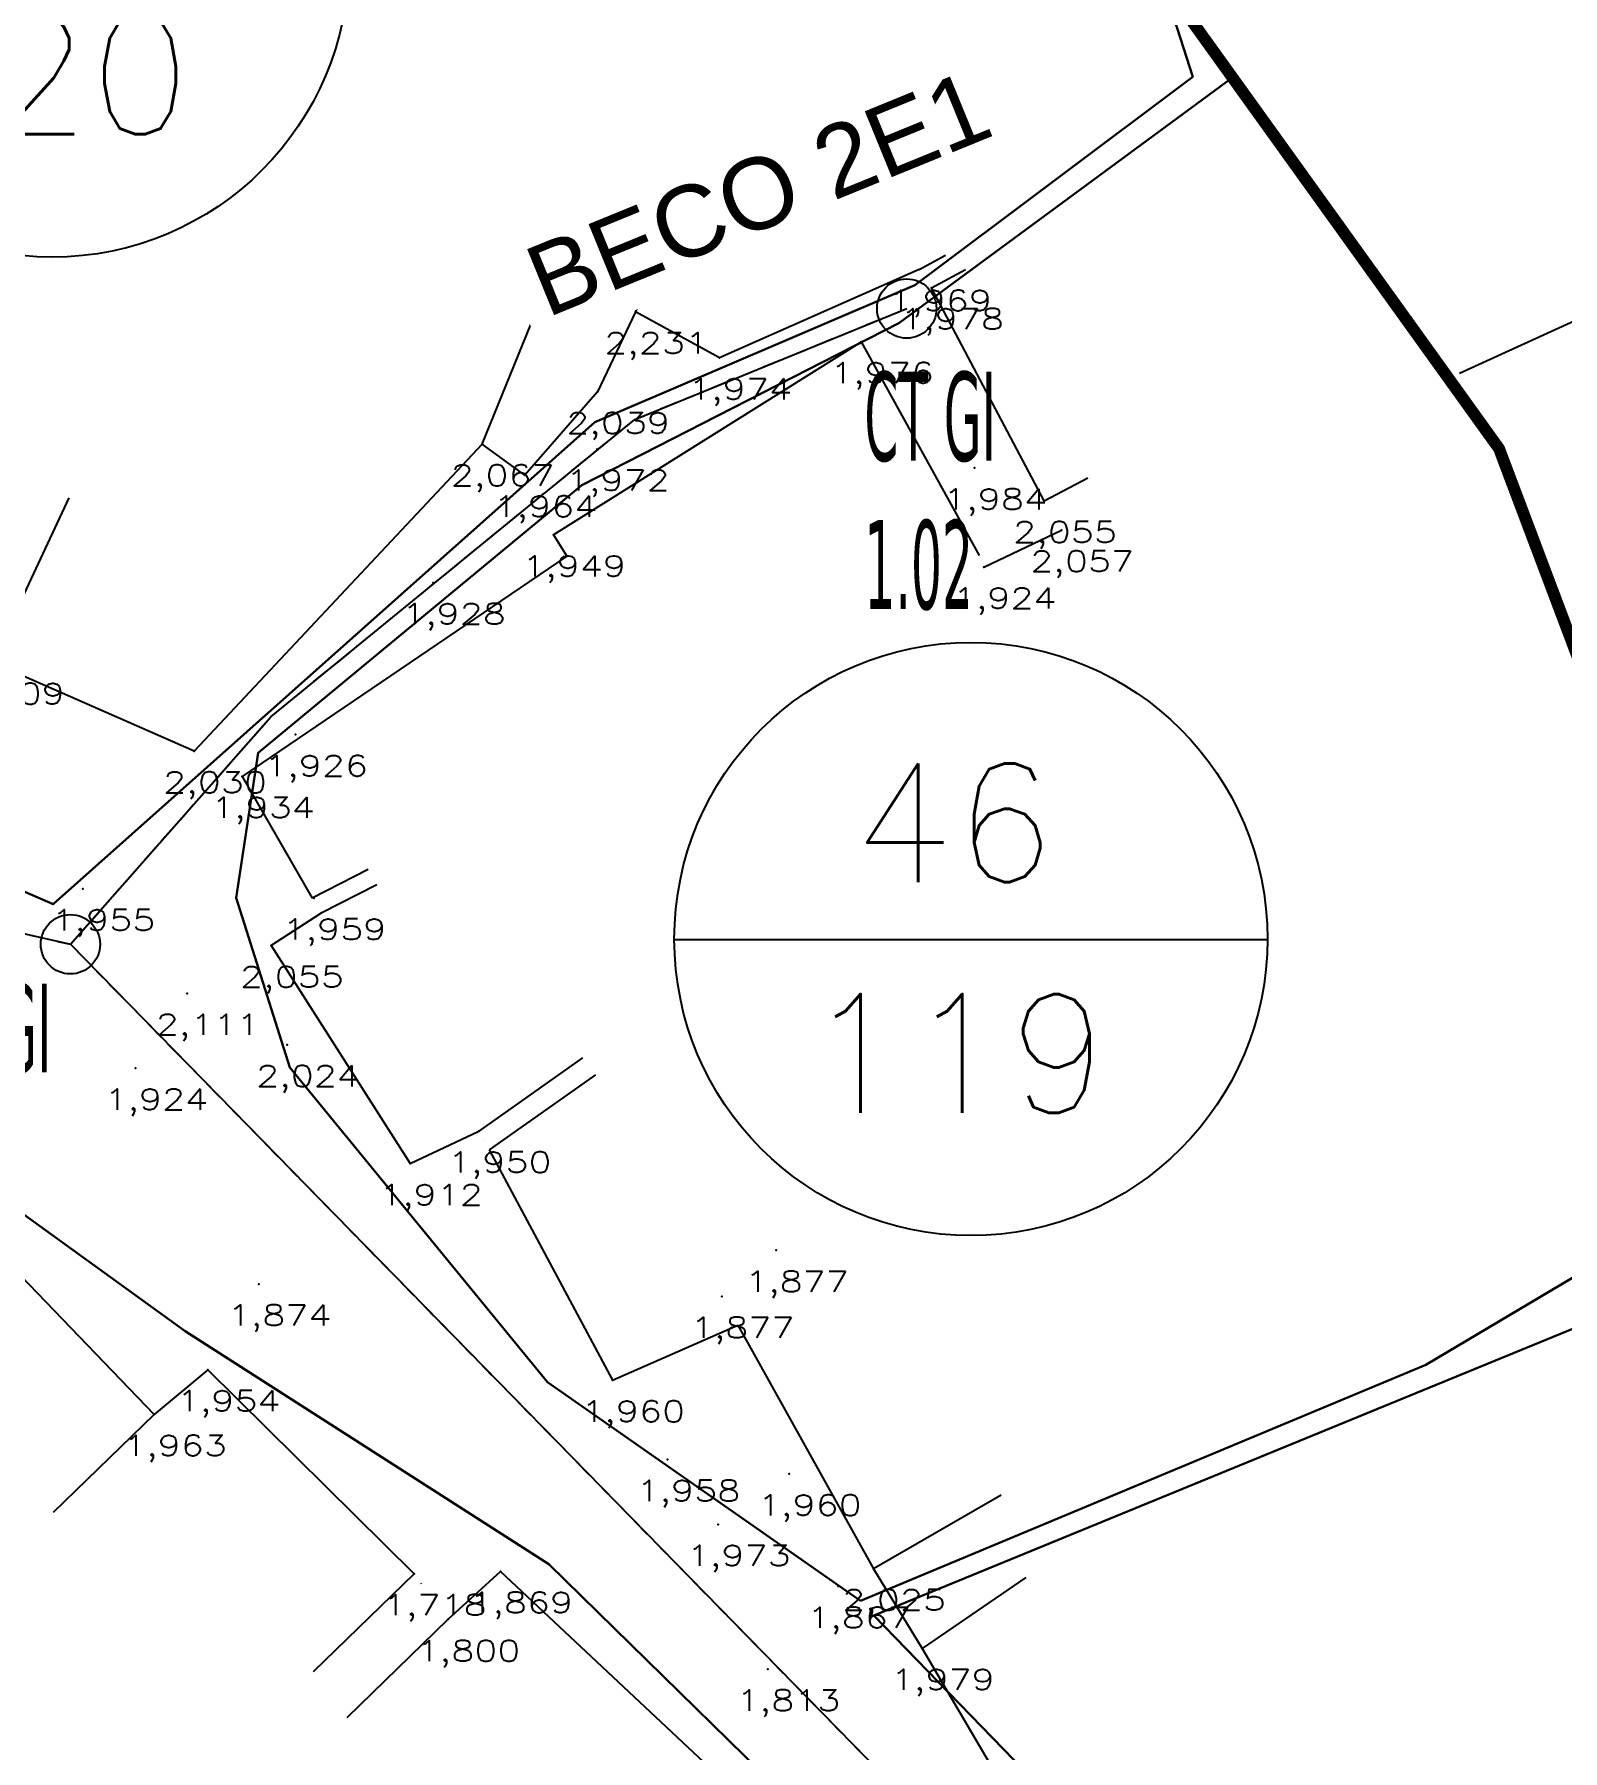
# Model space of a CAD drawing. Extents: x -160 to 364724, y -100 to 7353297.
# Drawn here: x 359298.74 to 359324.5, y 7352718.48 to 7352747.41 of the extents above; entities that cross this region are included whole.
import ezdxf
from ezdxf.enums import TextEntityAlignment as Align

# ---------------------------------------------------------------- set-up
doc = ezdxf.new("R2010")
doc.units = 0
doc.header["$LTSCALE"] = 5
for name, pattern in [('CENTER2', [1.125, 0.75, -0.125, 0.125, -0.125]), ('CONTINUO', [0]), ('DASHDOT2', [12.7, 6.35, -3.175, 0, -3.175]), ('HIDDEN2', [0.1875, 0.125, -0.0625])]:
    doc.linetypes.add(name, pattern=pattern)
for name, color, linetype in [('0-quadras', 6, 'Continuous'), ('COTAS', 1, 'Continuous'), ('LIN - REDE EXISTENTE SECUNDÁRIA', 2, 'Continuous'), ('LT-COTAS', 7, 'CONTINUO'), ('ortofoto', 7, 'Continuous'), ('P_Eixo', 1, 'CENTER2'), ('TEXTO', 7, 'Continuous'), ('ZZ-Carimbo Texto', 7, 'Continuous')]:
    doc.layers.add(name, color=color, linetype=linetype)
doc.layers.add('LT-ALINHAMENTO-PREDIAL', color=4, linetype='DASHDOT2', lineweight=25)
doc.styles.add('1_0250 R200', font='verdana.ttf', dxfattribs={"width": 0.4, "height": 0.4})
doc.styles.add('CARIMBO', font='arial.ttf', dxfattribs={"height": 2})
doc.styles.add('SABESP', font='ROMANS.shx', dxfattribs={"height": 2})
doc.styles.add('simplex', font='simplex.shx', dxfattribs={"width": 0.8})
doc.styles.get("Standard").update_dxf_attribs({"font": 'arial.ttf'})
picture_1 = doc.add_image_def('image1.tif', size_in_pixel=(14710, 13573))

# ---------------------------------------------------------------- blocks, each defined once
blk = doc.blocks.new('SIMB_PONTO')
at = {"color": 0}
blk.add_point((0, 0), dxfattribs=at)
for tag in ['COTA', 'PONTO', 'DESC']:
    blk.add_attdef(tag, (0, 0), '', height=1)

msp = doc.modelspace()

# ---------------------------------------------------------------- linework, layer by layer
at = {"layer": '0-quadras', "color": 6, "linetype": 'ByBlock', "const_width": 0.2, "flags": 128}
msp.add_lwpolyline([(359327.908, 7352728.973), (359326.182, 7352733.12), (359323.429, 7352740.423), (359318.068, 7352747.885), (359313.858, 7352759.777), (359312.54, 7352763.876), (359315.725, 7352766.008), (359308.877, 7352778.057), (359305.802, 7352783.327), (359308.475, 7352785.156), (359304.847, 7352792.857), (359303.676, 7352793.223), (359301.589, 7352799.261), (359306.092, 7352800.981), (359299.01, 7352819.415), (359307.422, 7352817.809), (359309.783, 7352815.403), (359316.16, 7352804.75), (359336.19, 7352765.63), (359350.038, 7352739.359)], dxfattribs=at)
at = {"layer": '0-quadras', "color": 5, "lineweight": 30, "ltscale": 0.3}
msp.add_lwpolyline([(359337.549, 7352677.3), (359313.783, 7352692.571), (359297.334, 7352701.338), (359288.822, 7352703.319), (359283.885, 7352703.664), (359284.52, 7352731.58), (359295.202, 7352729.937), (359301.281, 7352725.547), (359307.41, 7352721.621), (359319.247, 7352710.023), (359320.585, 7352708.276), (359322.547, 7352708.566), (359330.08, 7352699.618)], dxfattribs=at)
msp.add_lwpolyline([(359347.913, 7352708.163), (359344.75, 7352713.628), (359339.662, 7352711.195), (359336.244, 7352717.444), (359336.244, 7352718.729), (359333.564, 7352723.389), (359330.443, 7352721.921), (359327.841, 7352727.353), (359324.682, 7352725.59), (359312.887, 7352720.756), (359319.429, 7352714.013), (359326.768, 7352707.794), (359337.601, 7352702.66), (359367.319, 7352676.244), (359371.835, 7352689.717), (359362.977, 7352694.2), (359359.232, 7352698.971), (359355.56, 7352696.696), (359352.366, 7352702.127), (359352.733, 7352703.521), (359349.686, 7352708.952)], close=True, dxfattribs=at)
at = {"layer": 'COTAS', "ltscale": 4}
msp.add_line((359309.525, 7352732.15), (359319.525, 7352732.15), dxfattribs=at)
at = {"layer": 'COTAS'}
for centre in [(359299.038, 7352748.653), (359314.525, 7352732.158)]:
    msp.add_circle(centre, 5, dxfattribs=at)
at = {"layer": 'LIN - REDE EXISTENTE SECUNDÁRIA'}
for points in [[(359283.04, 7352735.774), (359299.344, 7352732.069), (359302.723, 7352735.903), (359308.859, 7352740.917), (359313.442, 7352742.786)], [(359299.344, 7352732.069), (359329.196, 7352701.547)]]:
    msp.add_lwpolyline(points, dxfattribs=at)
for centre in [(359313.442, 7352742.786), (359299.344, 7352732.069)]:
    msp.add_circle(centre, 0.5, dxfattribs=at)
at = {"layer": 'LT-ALINHAMENTO-PREDIAL', "color": 8, "flags": 128}
msp.add_lwpolyline([(359322.761, 7352741.694), (359330.606, 7352745.294), (359343.323, 7352751.288), (359346.737, 7352744.835), (359349.778, 7352739.208), (359332.944, 7352731.319), (359333.889, 7352727.183)], dxfattribs=at)
for points, elevation in [([(359308.869, 7352742.73), (359309.672, 7352744.194)], 1.969), ([(359313.655, 7352743.445), (359314.094, 7352743.688)], 1.969), ([(359313.655, 7352743.445), (359310.284, 7352741.954), (359308.869, 7352742.73), (359308.228, 7352741.381), (359307.003, 7352739.976), (359306.283, 7352740.499), (359301.433, 7352735.324), (359298.025, 7352736.819), (359296.945, 7352734.511), (359290.259, 7352736.958), (359291.025, 7352739.282), (359288.672, 7352740.087)], 1.969), ([(359315.762, 7352739.544), (359313.858, 7352743.136), (359314.435, 7352743.442)], 2.055), ([(359306.283, 7352740.499), (359307.104, 7352742.517)], 1.969), ([(359314.671, 7352738.621), (359312.678, 7352742.226), (359307.486, 7352738.97), (359307.711, 7352738.609), (359302.241, 7352734.899), (359303.422, 7352732.848)], 1.911), ([(359315.762, 7352739.544), (359316.496, 7352739.933)], 2.055), ([(359314.744, 7352738.428), (359316.051, 7352739.052)], 1.924), ([(359304.364, 7352733.328), (359303.422, 7352732.848)], 1.911), ([(359304.511, 7352733.072), (359303.569, 7352732.592)], 1.911), ([(359303.569, 7352732.592), (359302.728, 7352732.047), (359305.073, 7352728.371), (359306.231, 7352728.921)], 1.911), ([(359305.137, 7352721.459), (359301.662, 7352724.897), (359300.758, 7352724.145), (359297.442, 7352727.587), (359297.501, 7352727.731), (359294.607, 7352729.798), (359287.685, 7352730.084)], 2.104), ([(359307.979, 7352730.154), (359306.228, 7352728.919)], 1.911), ([(359308.197, 7352729.868), (359306.402, 7352728.602)], 2.03), ([(359306.317, 7352728.761), (359306.318, 7352728.759)], 1.911), ([(359306.402, 7352728.602), (359308.482, 7352724.721), (359310.598, 7352725.646), (359312.881, 7352721.542), (359313.702, 7352720.2), (359315.549, 7352717.06), (359316.321, 7352717.478), (359318.567, 7352714.267), (359320.004, 7352715.301)], 1.911), ([(359300.758, 7352724.145), (359299.056, 7352722.489)], 1.963), ([(359315.035, 7352722.785), (359312.881, 7352721.542)], 1.911), ([(359305.137, 7352721.459), (359303.435, 7352719.803)], 1.718), ([(359310.117, 7352718.192), (359306.594, 7352721.497), (359305.706, 7352720.685)], 2.104), ([(359315.45, 7352721.396), (359313.702, 7352720.2)], 1.911), ([(359305.263, 7352721.288), (359305.256, 7352721.297)], 2.104), ([(359305.706, 7352720.685), (359304.004, 7352719.029)], 1.8)]:
    msp.add_lwpolyline(points, dxfattribs=dict(at, elevation=elevation))
at = {"layer": 'LT-ALINHAMENTO-PREDIAL', "color": 8, "ltscale": 3, "elevation": 1.969, "flags": 128}
msp.add_lwpolyline([(359298.025, 7352736.819), (359299.325, 7352739.596)], dxfattribs=at)
at = {"layer": 'LT-ALINHAMENTO-PREDIAL', "color": 8, "elevation": 1.911, "flags": 128}
msp.add_lwpolyline([(359303.553, 7352732.62), (359303.553, 7352732.62)], close=True, dxfattribs=at)
at = {"layer": 'P_Eixo', "color": 1, "linetype": 'HIDDEN2', "ltscale": 0.5}
for p, q in [((359302.723, 7352735.903), (359308.859, 7352740.917)), ((359279.473, 7352736.585), (359299.344, 7352732.069)), ((359299.344, 7352732.069), (359302.723, 7352735.903)), ((359299.344, 7352732.069), (359329.196, 7352701.547))]:
    msp.add_line(p, q, dxfattribs=at)

# ---------------------------------------------------------------- block references
at = {"layer": 'LT-COTAS'}
ref = msp.add_blockref('SIMB_PONTO', (359310.284, 7352741.954, 1.974), dxfattribs=at)
ref.add_attrib('COTA', '1,974', dxfattribs={"layer": '0', "color": 8, "height": 0.35, "style": 'simplex', "width": 1.296296, "flags": 8}).set_placement((359309.759, 7352741.254), (359311.509, 7352741.254), align=Align.FIT)
for p in [(359310.284, 7352741.954, 1.974), (359308.228, 7352741.381, 2.039), (359306.283, 7352740.499, 2.067), (359308.222, 7352740.416, 1.972), (359307.003, 7352739.976, 1.964), (359314.583, 7352740.099, 1.984), (359315.762, 7352739.544, 2.055), (359316.051, 7352739.052, 2.057), (359307.486, 7352738.97, 1.949), (359305.46, 7352738.164, 1.928), (359314.744, 7352738.428, 1.924), (359303.137, 7352735.604, 1.926), (359301.433, 7352735.324, 2.03), (359302.241, 7352734.899, 1.934), (359299.551, 7352733.004, 1.955), (359303.446, 7352732.847, 1.959), (359303.446, 7352732.847, 1.959), (359302.728, 7352732.047, 2.055), (359302.728, 7352732.047, 2.055), (359301.31, 7352731.242, 2.111), (359301.31, 7352731.242, 2.111), (359303, 7352730.374, 2.024), (359303, 7352730.374, 2.024), (359300.443, 7352729.98, 1.924), (359306.231, 7352728.921, 1.95), (359305.073, 7352728.371, 1.912), (359311.242, 7352726.911, 1.877), (359302.52, 7352726.341, 1.874), (359302.52, 7352726.341, 1.874), (359310.326, 7352726.134, 1.877), (359301.662, 7352724.897, 1.954), (359308.482, 7352724.721, 1.96), (359300.758, 7352724.145, 1.963), (359309.412, 7352723.383, 1.958), (359311.46, 7352723.141, 1.96), (359310.262, 7352722.291, 1.973), (359305.137, 7352721.459, 1.718), (359306.594, 7352721.497, 1.869), (359312.881, 7352721.542, 2.025), (359312.289, 7352721.246, 1.867), (359305.706, 7352720.685, 1.8), (359313.702, 7352720.2, 1.979), (359311.1, 7352719.85, 1.813)]:
    msp.add_blockref('SIMB_PONTO', p, dxfattribs=at)
ref = msp.add_blockref('SIMB_PONTO', (359308.228, 7352741.381, 2.039), dxfattribs=at)
ref.add_attrib('COTA', '2,039', dxfattribs={"layer": '0', "color": 8, "height": 0.35, "style": 'simplex', "width": 1.26506, "flags": 8}).set_placement((359307.703, 7352740.681), (359309.453, 7352740.681), align=Align.FIT)
ref = msp.add_blockref('SIMB_PONTO', (359306.283, 7352740.499, 2.067), dxfattribs=at)
ref.add_attrib('COTA', '2,067', dxfattribs={"layer": '0', "color": 8, "height": 0.35, "style": 'simplex', "width": 1.25, "flags": 8}).set_placement((359305.758, 7352739.799), (359307.508, 7352739.799), align=Align.FIT)
ref = msp.add_blockref('SIMB_PONTO', (359308.222, 7352740.416, 1.972), dxfattribs=at)
ref.add_attrib('COTA', '1,972', dxfattribs={"layer": '0', "color": 8, "height": 0.35, "style": 'simplex', "width": 1.3125, "flags": 8}).set_placement((359307.697, 7352739.716), (359309.447, 7352739.716), align=Align.FIT)
ref = msp.add_blockref('SIMB_PONTO', (359307.003, 7352739.976, 1.964), dxfattribs=at)
ref.add_attrib('COTA', '1,964', dxfattribs={"layer": '0', "color": 8, "height": 0.35, "style": 'simplex', "width": 1.296296, "flags": 8}).set_placement((359306.478, 7352739.276), (359308.228, 7352739.276), align=Align.FIT)
ref = msp.add_blockref('SIMB_PONTO', (359314.583, 7352740.099, 1.984), dxfattribs=at)
ref.add_attrib('COTA', '1,984', dxfattribs={"layer": '0', "color": 8, "height": 0.35, "style": 'simplex', "width": 1.296296, "flags": 8}).set_placement((359314.058, 7352739.399), (359315.808, 7352739.399), align=Align.FIT)
ref = msp.add_blockref('SIMB_PONTO', (359315.762, 7352739.544, 2.055), dxfattribs=at)
ref.add_attrib('COTA', '2,055', dxfattribs={"layer": '0', "color": 8, "height": 0.35, "style": 'simplex', "width": 1.25, "flags": 8}).set_placement((359315.237, 7352738.844), (359316.987, 7352738.844), align=Align.FIT)
ref = msp.add_blockref('SIMB_PONTO', (359316.051, 7352739.052, 2.057), dxfattribs=at)
ref.add_attrib('COTA', '2,057', dxfattribs={"layer": '0', "color": 8, "height": 0.35, "style": 'simplex', "width": 1.25, "flags": 8}).set_placement((359315.526, 7352738.352), (359317.276, 7352738.352), align=Align.FIT)
ref = msp.add_blockref('SIMB_PONTO', (359307.486, 7352738.97, 1.949), dxfattribs=at)
ref.add_attrib('COTA', '1,949', dxfattribs={"layer": '0', "color": 8, "height": 0.35, "style": 'simplex', "width": 1.329114, "flags": 8}).set_placement((359306.961, 7352738.27), (359308.711, 7352738.27), align=Align.FIT)
ref = msp.add_blockref('SIMB_PONTO', (359305.46, 7352738.164, 1.928), dxfattribs=at)
ref.add_attrib('COTA', '1,928', dxfattribs={"layer": '0', "color": 8, "height": 0.35, "style": 'simplex', "width": 1.3125, "flags": 8}).set_placement((359304.935, 7352737.464), (359306.685, 7352737.464), align=Align.FIT)
ref = msp.add_blockref('SIMB_PONTO', (359314.744, 7352738.428, 1.924), dxfattribs=at)
ref.add_attrib('COTA', '1,924', dxfattribs={"layer": '0', "color": 8, "height": 0.35, "style": 'simplex', "width": 1.296296, "flags": 8}).set_placement((359314.219, 7352737.728), (359315.969, 7352737.728), align=Align.FIT)
ref = msp.add_blockref('SIMB_PONTO', (359298.025, 7352736.819, 2.109), dxfattribs=at)
ref.add_attrib('COTA', '2,109', dxfattribs={"layer": '0', "color": 8, "height": 0.35, "style": 'simplex', "width": 1.329114, "flags": 8}).set_placement((359297.5, 7352736.119), (359299.25, 7352736.119), align=Align.FIT)
ref = msp.add_blockref('SIMB_PONTO', (359303.137, 7352735.604, 1.926), dxfattribs=at)
ref.add_attrib('COTA', '1,926', dxfattribs={"layer": '0', "color": 8, "height": 0.35, "style": 'simplex', "width": 1.329114, "flags": 8}).set_placement((359302.612, 7352734.904), (359304.362, 7352734.904), align=Align.FIT)
ref = msp.add_blockref('SIMB_PONTO', (359301.433, 7352735.324, 2.03), dxfattribs=at)
ref.add_attrib('COTA', '2,030', dxfattribs={"layer": '0', "color": 8, "height": 0.35, "style": 'simplex', "width": 1.25, "flags": 8}).set_placement((359300.908, 7352734.624), (359302.658, 7352734.624), align=Align.FIT)
ref = msp.add_blockref('SIMB_PONTO', (359302.241, 7352734.899, 1.934), dxfattribs=at)
ref.add_attrib('COTA', '1,934', dxfattribs={"layer": '0', "color": 8, "height": 0.35, "style": 'simplex', "width": 1.296296, "flags": 8}).set_placement((359301.716, 7352734.199), (359303.466, 7352734.199), align=Align.FIT)
ref = msp.add_blockref('SIMB_PONTO', (359299.551, 7352733.004, 1.955), dxfattribs=at)
ref.add_attrib('COTA', '1,955', dxfattribs={"layer": '0', "color": 8, "height": 0.35, "style": 'simplex', "width": 1.3125, "flags": 8}).set_placement((359299.026, 7352732.304), (359300.776, 7352732.304), align=Align.FIT)
ref = msp.add_blockref('SIMB_PONTO', (359303.446, 7352732.847, 1.959), dxfattribs=at)
ref.add_attrib('COTA', '1,959', dxfattribs={"layer": '0', "color": 8, "height": 0.35, "style": 'simplex', "width": 1.329114, "flags": 8}).set_placement((359302.921, 7352732.147), (359304.671, 7352732.147), align=Align.FIT)
ref = msp.add_blockref('SIMB_PONTO', (359303.446, 7352732.847, 1.959), dxfattribs=at)
ref.add_attrib('COTA', '1,959', dxfattribs={"layer": '0', "color": 8, "height": 0.35, "style": 'simplex', "width": 1.329114, "flags": 8}).set_placement((359302.921, 7352732.147), (359304.671, 7352732.147), align=Align.FIT)
ref = msp.add_blockref('SIMB_PONTO', (359302.728, 7352732.047, 2.055), dxfattribs=at)
ref.add_attrib('COTA', '2,055', dxfattribs={"layer": '0', "color": 8, "height": 0.35, "style": 'simplex', "width": 1.25, "flags": 8}).set_placement((359302.203, 7352731.347), (359303.953, 7352731.347), align=Align.FIT)
ref = msp.add_blockref('SIMB_PONTO', (359302.728, 7352732.047, 2.055), dxfattribs=at)
ref.add_attrib('COTA', '2,055', dxfattribs={"layer": '0', "color": 8, "height": 0.35, "style": 'simplex', "width": 1.25, "flags": 8}).set_placement((359302.203, 7352731.347), (359303.953, 7352731.347), align=Align.FIT)
ref = msp.add_blockref('SIMB_PONTO', (359301.31, 7352731.242, 2.111), dxfattribs=at)
ref.add_attrib('COTA', '2,111', dxfattribs={"layer": '0', "color": 8, "height": 0.35, "style": 'simplex', "width": 1.567164, "flags": 8}).set_placement((359300.785, 7352730.542), (359302.535, 7352730.542), align=Align.FIT)
ref = msp.add_blockref('SIMB_PONTO', (359301.31, 7352731.242, 2.111), dxfattribs=at)
ref.add_attrib('COTA', '2,111', dxfattribs={"layer": '0', "color": 8, "height": 0.35, "style": 'simplex', "width": 1.567164, "flags": 8}).set_placement((359300.785, 7352730.542), (359302.535, 7352730.542), align=Align.FIT)
ref = msp.add_blockref('SIMB_PONTO', (359303, 7352730.374, 2.024), dxfattribs=at)
ref.add_attrib('COTA', '2,024', dxfattribs={"layer": '0', "color": 8, "height": 0.35, "style": 'simplex', "width": 1.235294, "flags": 8}).set_placement((359302.475, 7352729.674), (359304.225, 7352729.674), align=Align.FIT)
ref = msp.add_blockref('SIMB_PONTO', (359303, 7352730.374, 2.024), dxfattribs=at)
ref.add_attrib('COTA', '2,024', dxfattribs={"layer": '0', "color": 8, "height": 0.35, "style": 'simplex', "width": 1.235294, "flags": 8}).set_placement((359302.475, 7352729.674), (359304.225, 7352729.674), align=Align.FIT)
ref = msp.add_blockref('SIMB_PONTO', (359300.443, 7352729.98, 1.924), dxfattribs=at)
ref.add_attrib('COTA', '1,924', dxfattribs={"layer": '0', "color": 8, "height": 0.35, "style": 'simplex', "width": 1.296296, "flags": 8}).set_placement((359299.918, 7352729.28), (359301.668, 7352729.28), align=Align.FIT)
ref = msp.add_blockref('SIMB_PONTO', (359306.231, 7352728.921, 1.95), dxfattribs=at)
ref.add_attrib('COTA', '1,950', dxfattribs={"layer": '0', "color": 8, "height": 0.35, "style": 'simplex', "width": 1.3125, "flags": 8}).set_placement((359305.706, 7352728.221), (359307.456, 7352728.221), align=Align.FIT)
ref = msp.add_blockref('SIMB_PONTO', (359305.073, 7352728.371, 1.912), dxfattribs=at)
ref.add_attrib('COTA', '1,912', dxfattribs={"layer": '0', "color": 8, "height": 0.35, "style": 'simplex', "width": 1.381579, "flags": 8}).set_placement((359304.548, 7352727.671), (359306.298, 7352727.671), align=Align.FIT)
ref = msp.add_blockref('SIMB_PONTO', (359311.242, 7352726.911, 1.877), dxfattribs=at)
ref.add_attrib('COTA', '1,877', dxfattribs={"layer": '0', "color": 8, "height": 0.35, "style": 'simplex', "width": 1.3125, "flags": 8}).set_placement((359310.717, 7352726.211), (359312.467, 7352726.211), align=Align.FIT)
ref = msp.add_blockref('SIMB_PONTO', (359302.52, 7352726.341, 1.874), dxfattribs=at)
ref.add_attrib('COTA', '1,874', dxfattribs={"layer": '0', "color": 8, "height": 0.35, "style": 'simplex', "width": 1.296296, "flags": 8}).set_placement((359301.995, 7352725.641), (359303.745, 7352725.641), align=Align.FIT)
ref = msp.add_blockref('SIMB_PONTO', (359302.52, 7352726.341, 1.874), dxfattribs=at)
ref.add_attrib('COTA', '1,874', dxfattribs={"layer": '0', "color": 8, "height": 0.35, "style": 'simplex', "width": 1.296296, "flags": 8}).set_placement((359301.995, 7352725.641), (359303.745, 7352725.641), align=Align.FIT)
ref = msp.add_blockref('SIMB_PONTO', (359310.326, 7352726.134, 1.877), dxfattribs=at)
ref.add_attrib('COTA', '1,877', dxfattribs={"layer": '0', "color": 8, "height": 0.35, "style": 'simplex', "width": 1.3125, "flags": 8}).set_placement((359309.801, 7352725.434), (359311.551, 7352725.434), align=Align.FIT)
ref = msp.add_blockref('SIMB_PONTO', (359301.662, 7352724.897, 1.954), dxfattribs=at)
ref.add_attrib('COTA', '1,954', dxfattribs={"layer": '0', "color": 8, "height": 0.35, "style": 'simplex', "width": 1.296296, "flags": 8}).set_placement((359301.137, 7352724.197), (359302.887, 7352724.197), align=Align.FIT)
ref = msp.add_blockref('SIMB_PONTO', (359308.482, 7352724.721, 1.96), dxfattribs=at)
ref.add_attrib('COTA', '1,960', dxfattribs={"layer": '0', "color": 8, "height": 0.35, "style": 'simplex', "width": 1.3125, "flags": 8}).set_placement((359307.957, 7352724.021), (359309.707, 7352724.021), align=Align.FIT)
ref = msp.add_blockref('SIMB_PONTO', (359300.758, 7352724.145, 1.963), dxfattribs=at)
ref.add_attrib('COTA', '1,963', dxfattribs={"layer": '0', "color": 8, "height": 0.35, "style": 'simplex', "width": 1.3125, "flags": 8}).set_placement((359300.233, 7352723.445), (359301.983, 7352723.445), align=Align.FIT)
ref = msp.add_blockref('SIMB_PONTO', (359309.412, 7352723.383, 1.958), dxfattribs=at)
ref.add_attrib('COTA', '1,958', dxfattribs={"layer": '0', "color": 8, "height": 0.35, "style": 'simplex', "width": 1.3125, "flags": 8}).set_placement((359308.887, 7352722.683), (359310.637, 7352722.683), align=Align.FIT)
ref = msp.add_blockref('SIMB_PONTO', (359311.46, 7352723.141, 1.96), dxfattribs=at)
ref.add_attrib('COTA', '1,960', dxfattribs={"layer": '0', "color": 8, "height": 0.35, "style": 'simplex', "width": 1.3125, "flags": 8}).set_placement((359310.935, 7352722.441), (359312.685, 7352722.441), align=Align.FIT)
ref = msp.add_blockref('SIMB_PONTO', (359310.262, 7352722.291, 1.973), dxfattribs=at)
ref.add_attrib('COTA', '1,973', dxfattribs={"layer": '0', "color": 8, "height": 0.35, "style": 'simplex', "width": 1.3125, "flags": 8}).set_placement((359309.737, 7352721.591), (359311.487, 7352721.591), align=Align.FIT)
ref = msp.add_blockref('SIMB_PONTO', (359305.137, 7352721.459, 1.718), dxfattribs=at)
ref.add_attrib('COTA', '1,718', dxfattribs={"layer": '0', "color": 8, "height": 0.35, "style": 'simplex', "width": 1.381579, "flags": 8}).set_placement((359304.612, 7352720.759), (359306.362, 7352720.759), align=Align.FIT)
ref = msp.add_blockref('SIMB_PONTO', (359306.594, 7352721.497, 1.869), dxfattribs=at)
ref.add_attrib('COTA', '1,869', dxfattribs={"layer": '0', "color": 8, "height": 0.35, "style": 'simplex', "width": 1.329114, "flags": 8}).set_placement((359306.069, 7352720.797), (359307.819, 7352720.797), align=Align.FIT)
ref = msp.add_blockref('SIMB_PONTO', (359312.881, 7352721.542, 2.025), dxfattribs=at)
ref.add_attrib('COTA', '2,025', dxfattribs={"layer": '0', "color": 8, "height": 0.35, "style": 'simplex', "width": 1.25, "flags": 8}).set_placement((359312.356, 7352720.842), (359314.106, 7352720.842), align=Align.FIT)
ref = msp.add_blockref('SIMB_PONTO', (359312.289, 7352721.246, 1.867), dxfattribs=at)
ref.add_attrib('COTA', '1,867', dxfattribs={"layer": '0', "color": 8, "height": 0.35, "style": 'simplex', "width": 1.3125, "flags": 8}).set_placement((359311.764, 7352720.546), (359313.514, 7352720.546), align=Align.FIT)
ref = msp.add_blockref('SIMB_PONTO', (359305.706, 7352720.685, 1.8), dxfattribs=at)
ref.add_attrib('COTA', '1,800', dxfattribs={"layer": '0', "color": 8, "height": 0.35, "style": 'simplex', "width": 1.3125, "flags": 8}).set_placement((359305.181, 7352719.985), (359306.931, 7352719.985), align=Align.FIT)
ref = msp.add_blockref('SIMB_PONTO', (359313.702, 7352720.2, 1.979), dxfattribs=at)
ref.add_attrib('COTA', '1,979', dxfattribs={"layer": '0', "color": 8, "height": 0.35, "style": 'simplex', "width": 1.329114, "flags": 8}).set_placement((359313.177, 7352719.5), (359314.927, 7352719.5), align=Align.FIT)
ref = msp.add_blockref('SIMB_PONTO', (359311.1, 7352719.85, 1.813), dxfattribs=at)
ref.add_attrib('COTA', '1,813', dxfattribs={"layer": '0', "color": 8, "height": 0.35, "style": 'simplex', "width": 1.381579, "flags": 8}).set_placement((359310.575, 7352719.15), (359312.325, 7352719.15), align=Align.FIT)

# ---------------------------------------------------------------- texts
at = {"layer": 'LIN - REDE EXISTENTE SECUNDÁRIA', "char_height": 1.5, "width": 2.69755, "attachment_point": 1, "style": '1_0250 R200'}
for s, insert in [('CT GI^J1.02', (359312.728, 7352741.72)), ('CT GI^J0.93', (359296.806, 7352731.408))]:
    msp.add_mtext(s, dxfattribs=dict(at, insert=insert))
at = {"layer": 'TEXTO', "style": 'SABESP'}
for s, p in [('120', (359298.807, 7352745.725)), ('46', (359314.235, 7352733.117)), ('119', (359314.294, 7352729.229))]:
    msp.add_text(s, height=2, dxfattribs=at).set_placement(p, align=Align.CENTER)

# ---------------------------------------------------------------- next in the draw order: wipeouts: each hides what was drawn before it
at = {"linetype": 'Continuous', "ltscale": 4}
msp.add_wipeout([(359307.262, 7352742.104), (359315.231, 7352745.359), (359314.444, 7352747.286), (359306.474, 7352744.031)], dxfattribs=at).dxf.layer = 'ZZ-Carimbo Texto'

# ---------------------------------------------------------------- next in the draw order: wipeouts: each hides what was drawn before it
msp.add_wipeout([(359307.262, 7352742.104), (359315.231, 7352745.359), (359314.444, 7352747.286), (359306.474, 7352744.031)], dxfattribs=at).dxf.layer = 'ZZ-Carimbo Texto'

# ---------------------------------------------------------------- next in the draw order: linework, layer by layer
at = {"layer": '0-quadras', "color": 5, "lineweight": 30, "ltscale": 0.3}
for points in [[(359318.268, 7352746.693), (359313.581, 7352743.18), (359308.184, 7352740.868), (359299.052, 7352732.744), (359288.695, 7352737.245), (359285.14, 7352739.49), (359289.997, 7352763.191), (359303.289, 7352759.978), (359315.412, 7352755.568)], [(359322.195, 7352724.982), (359312.666, 7352721.003), (359307.385, 7352724.685), (359303.043, 7352729.99), (359302.138, 7352732.854), (359302.508, 7352735.295), (359307.965, 7352739.809), (359313.309, 7352742.537), (359318.935, 7352746.678), (359323.429, 7352740.423), (359327.908, 7352728.973), (359327.626, 7352728.203)]]:
    msp.add_lwpolyline(points, close=True, dxfattribs=at)
at = {"layer": 'P_Eixo', "color": 1, "linetype": 'HIDDEN2', "ltscale": 0.5}
msp.add_line((359308.859, 7352740.917), (359313.442, 7352742.786), dxfattribs=at)

# ---------------------------------------------------------------- next in the draw order: block references
at = {"layer": 'LT-COTAS'}
ref = msp.add_blockref('SIMB_PONTO', (359313.655, 7352743.445, 1.969), dxfattribs=at)
ref.add_attrib('COTA', '1,969', dxfattribs={"layer": '0', "color": 8, "height": 0.35, "style": 'simplex', "width": 1.329114, "flags": 8}).set_placement((359313.13, 7352742.745), (359314.88, 7352742.745), align=Align.FIT)
for p in [(359313.655, 7352743.445, 1.969), (359313.858, 7352743.136, 1.978), (359308.869, 7352742.73, 2.231), (359312.678, 7352742.226, 1.976)]:
    msp.add_blockref('SIMB_PONTO', p, dxfattribs=at)
ref = msp.add_blockref('SIMB_PONTO', (359313.858, 7352743.136, 1.978), dxfattribs=at)
ref.add_attrib('COTA', '1,978', dxfattribs={"layer": '0', "color": 8, "height": 0.35, "style": 'simplex', "width": 1.3125, "flags": 8}).set_placement((359313.333, 7352742.436), (359315.083, 7352742.436), align=Align.FIT)
ref = msp.add_blockref('SIMB_PONTO', (359308.869, 7352742.73, 2.231), dxfattribs=at)
ref.add_attrib('COTA', '2,231', dxfattribs={"layer": '0', "color": 8, "height": 0.35, "style": 'simplex', "width": 1.4, "flags": 8}).set_placement((359308.344, 7352742.03), (359310.094, 7352742.03), align=Align.FIT)
ref = msp.add_blockref('SIMB_PONTO', (359312.678, 7352742.226, 1.976), dxfattribs=at)
ref.add_attrib('COTA', '1,976', dxfattribs={"layer": '0', "color": 8, "height": 0.35, "style": 'simplex', "width": 1.329114, "flags": 8}).set_placement((359312.153, 7352741.526), (359313.903, 7352741.526), align=Align.FIT)

# ---------------------------------------------------------------- next in the draw order: texts
at = {"layer": 'ZZ-Carimbo Texto', "linetype": 'Continuous', "ltscale": 4, "style": 'CARIMBO'}
msp.add_text('BECO 2E1', height=1.2, rotation=22.2176, dxfattribs=at).set_placement((359310.939, 7352744.729), align=Align.MIDDLE_CENTER)

# ---------------------------------------------------------------- next in the draw order: pictures from other files: only their frames are drawn
image = msp.add_image(picture_1, insert=(359073.892, 7352258.636), size_in_units=(734.398, 677.634), dxfattribs=dict(fade=70))
image.dxf.flags = 14
at = {"layer": 'ortofoto'}
image = msp.add_image(picture_1, insert=(359073.892, 7352258.636), size_in_units=(734.398, 677.634), dxfattribs=dict(at, fade=29))
image.dxf.flags = 14

doc.saveas('drawing.dxf')
